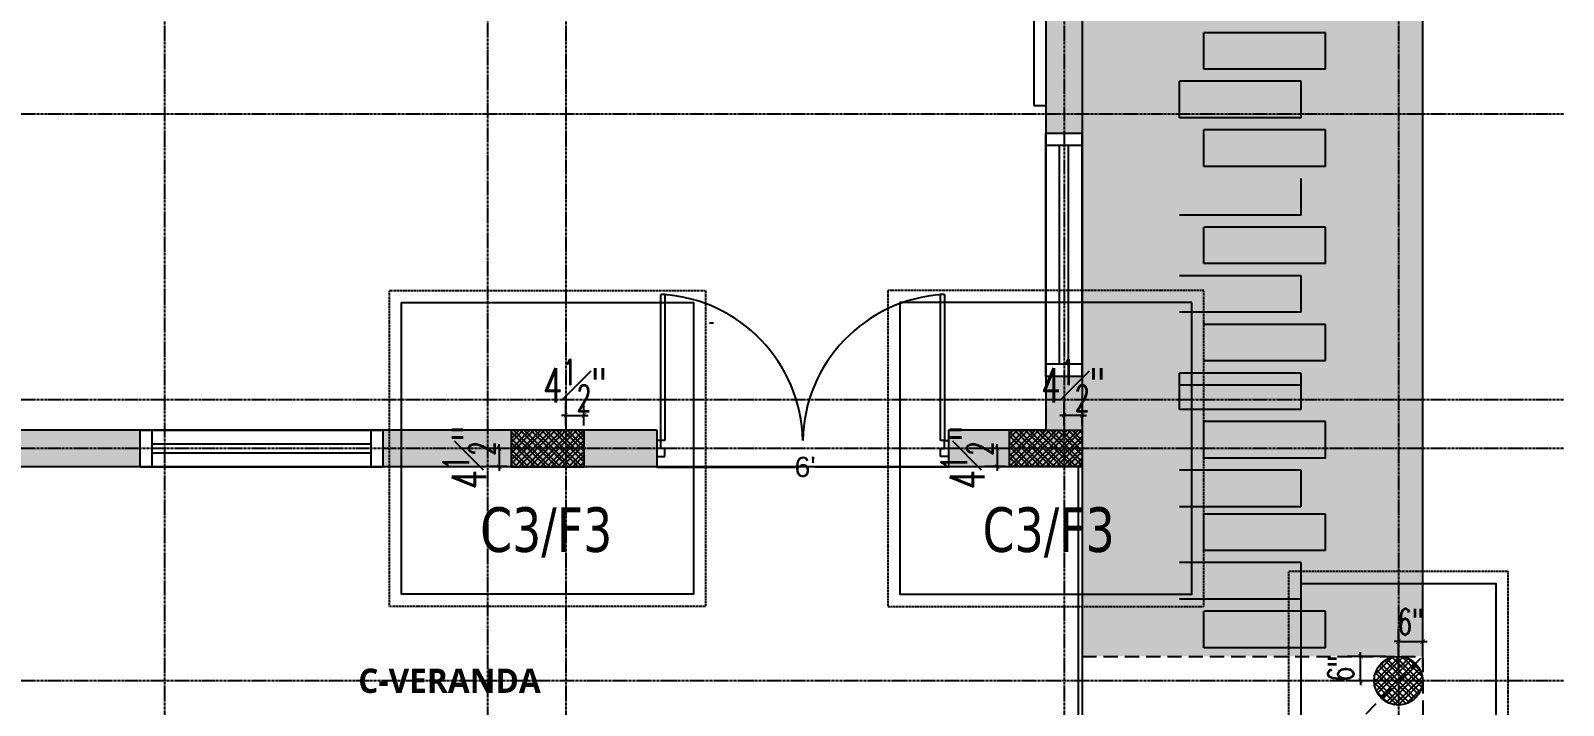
# Model space of a CAD drawing. Header units: inches. Extents: x 99023 to 109265, y 17199 to 18675.
# Drawn here: x 103624.8 to 104003, y 17920.5 to 18087.1 of the extents above; entities that cross this region are included whole.
import ezdxf
from ezdxf.enums import TextEntityAlignment as Align

# ---------------------------------------------------------------- set-up
doc = ezdxf.new("R2010")
doc.units = ezdxf.units.IN
doc.linetypes.add('CENTER', pattern=[2, 1.25, -0.25, 0.25, -0.25])
doc.linetypes.add('HIDDEN', pattern=[0.375, 0.25, -0.125])
doc.layers.get('0').update_dxf_attribs({"color": 255})
for name, color, linetype in [('Column', 170, 'Continuous'), ('FOOT', 4, 'Continuous'), ('GRID-DIM', 5, 'Continuous'), ('HAT', 8, 'Continuous'), ('HATCH', 8, 'Continuous'), ('I-WALL-PATT', 7, 'Continuous'), ('PLAN', 1, 'Continuous'), ('TEXT', 7, 'Continuous')]:
    doc.layers.add(name, color=color, linetype=linetype)
doc.styles.add('JCK', font='verdana.ttf', dxfattribs={"width": 0.75})
doc.styles.get("Standard").update_dxf_attribs({"font": 'arial.ttf'})
doc.styles.add('style2', font='romans.shx', dxfattribs={"width": 0.65})
doc.dimstyles.new('115', dxfattribs={"dimscale": 4.25, "dimtxt": 3, "dimasz": 0.5, "dimexe": 0.75, "dimexo": 0.75, "dimgap": 0.25, "dimtad": 1, "dimdec": 8, "dimzin": 0, "dimdsep": 46, "dimlunit": 4, "dimtxsty": 'style2', "dimblk": 'DOT', "dimcen": 0.25, "dimdle": 0.75, "dimclrd": 5, "dimclre": 5, "dimclrt": 2, "dimadec": 0, "dimazin": 0, "dimtfac": 0.75, "dimtdec": 8, "dimtix": 1, "dimtmove": 2, "dimatfit": 0, "dimfxl": 1, "dimfrac": 1, "dimtolj": 1, "dimtzin": 0, "dimlwd": -1, "dimlwe": -1, "dimarcsym": 0})
doc.dimstyles.get("Standard").update_dxf_attribs({"dimtxt": 0.18, "dimasz": 0.18, "dimexe": 0.18, "dimexo": 0.0625, "dimgap": 0.09, "dimtad": 0, "dimtih": 1, "dimtoh": 1, "dimdec": 4, "dimzin": 0, "dimdsep": 46, "dimtxsty": 'Standard', "dimcen": 0.09, "dimadec": 0, "dimazin": 0, "dimtfac": 1, "dimtdec": 4, "dimtofl": 0, "dimtmove": 0, "dimatfit": 3, "dimfxl": 1, "dimtolj": 1, "dimtzin": 0, "dimarcsym": 0})

# ---------------------------------------------------------------- blocks, each defined once
blk = doc.blocks.new('_ArchTick')
at = {"color": 0, "linetype": 'ByBlock', "const_width": 0.15}
blk.add_lwpolyline([(-0.5, -0.5), (0.5, 0.5)], dxfattribs=at)
blk = doc.blocks.new('*D60')
at = {"layer": 'Defpoints', "color": 0, "linetype": 'ByBlock', "lineweight": -2, "transparency": 16777216}
for p in [(103761.38, 17992.1), (103756.88, 17986.42), (103761.38, 17986.42)]:
    blk.add_point(p, dxfattribs=at)
at = {"layer": 'GRID-DIM', "color": 5, "linetype": 'ByBlock', "transparency": 16777216}
for p, q in [((103756.88, 17989.61), (103756.88, 17995.29)), ((103761.38, 17989.61), (103761.38, 17995.29)), ((103756.88, 17992.1), (103755.82, 17992.1)), ((103756.88, 17992.1), (103761.38, 17992.1)), ((103761.38, 17992.1), (103762.45, 17992.1))]:
    blk.add_line(p, q, dxfattribs=at)
at = {"layer": 'GRID-DIM', "color": 5, "linetype": 'ByBlock', "transparency": 16777216, "xscale": 1.0625, "yscale": 1.0625, "zscale": 1.0625}
blk.add_blockref('_ArchTick', (103756.88, 17992.1), dxfattribs=at)
at = {"layer": 'GRID-DIM', "color": 5, "linetype": 'ByBlock', "transparency": 16777216, "xscale": 1.0625, "yscale": 1.0625, "zscale": 1.0625, "rotation": 180}
blk.add_blockref('_ArchTick', (103761.38, 17992.1), dxfattribs=at)
at = {"layer": 'GRID-DIM', "color": 2, "linetype": 'ByBlock', "transparency": 16777216, "insert": (103759.13, 17999.54), "char_height": 8.5, "attachment_point": 5, "style": 'style2'}
blk.add_mtext('\\A1;4{\\H0.75x;\\S1#2;}"', dxfattribs=at)
blk = doc.blocks.new('*D61')
at = {"layer": 'Defpoints', "color": 0, "linetype": 'ByBlock', "lineweight": -2, "transparency": 16777216}
for p in [(103745.6, 17983.94), (103740.46, 17979.44), (103745.6, 17979.44)]:
    blk.add_point(p, dxfattribs=at)
at = {"layer": 'GRID-DIM', "color": 5, "linetype": 'ByBlock', "transparency": 16777216}
for p, q in [((103742.41, 17983.94), (103737.27, 17983.94)), ((103740.46, 17983.94), (103740.46, 17985)), ((103740.46, 17983.94), (103740.46, 17979.44)), ((103742.41, 17979.44), (103737.27, 17979.44)), ((103740.46, 17979.44), (103740.46, 17978.38))]:
    blk.add_line(p, q, dxfattribs=at)
at = {"layer": 'GRID-DIM', "color": 5, "linetype": 'ByBlock', "transparency": 16777216, "xscale": 1.0625, "yscale": 1.0625, "zscale": 1.0625}
for p, rotation in [((103740.46, 17983.94), 270), ((103740.46, 17979.44), 90)]:
    blk.add_blockref('_ArchTick', p, dxfattribs=dict(at, rotation=rotation))
at = {"layer": 'GRID-DIM', "color": 2, "linetype": 'ByBlock', "transparency": 16777216, "insert": (103733.02, 17981.69), "char_height": 8.5, "attachment_point": 5, "rotation": 90, "style": 'style2'}
blk.add_mtext('\\A1;4{\\H0.75x;\\S1#2;}"', dxfattribs=at)
blk = doc.blocks.new('*D62')
at = {"layer": 'Defpoints', "color": 0, "linetype": 'ByBlock', "lineweight": -2, "transparency": 16777216}
for p in [(103879.84, 17992.1), (103879.84, 17986.42), (103884.34, 17986.42)]:
    blk.add_point(p, dxfattribs=at)
at = {"layer": 'GRID-DIM', "color": 5, "linetype": 'ByBlock', "transparency": 16777216}
for p, q in [((103879.84, 17989.61), (103879.84, 17995.29)), ((103884.34, 17989.61), (103884.34, 17995.29)), ((103879.84, 17992.1), (103878.78, 17992.1)), ((103884.34, 17992.1), (103879.84, 17992.1)), ((103884.34, 17992.1), (103885.41, 17992.1))]:
    blk.add_line(p, q, dxfattribs=at)
at = {"layer": 'GRID-DIM', "color": 5, "linetype": 'ByBlock', "transparency": 16777216, "xscale": 1.0625, "yscale": 1.0625, "zscale": 1.0625}
blk.add_blockref('_ArchTick', (103879.84, 17992.1), dxfattribs=at)
at = {"layer": 'GRID-DIM', "color": 5, "linetype": 'ByBlock', "transparency": 16777216, "xscale": 1.0625, "yscale": 1.0625, "zscale": 1.0625, "rotation": 180}
blk.add_blockref('_ArchTick', (103884.34, 17992.1), dxfattribs=at)
at = {"layer": 'GRID-DIM', "color": 2, "linetype": 'ByBlock', "transparency": 16777216, "insert": (103882.09, 17999.54), "char_height": 8.5, "attachment_point": 5, "style": 'style2'}
blk.add_mtext('\\A1;4{\\H0.75x;\\S1#2;}"', dxfattribs=at)
blk = doc.blocks.new('*D63')
at = {"layer": 'Defpoints', "color": 0, "linetype": 'ByBlock', "lineweight": -2, "transparency": 16777216}
for p in [(103868.49, 17983.94), (103863.35, 17979.44), (103868.49, 17979.44)]:
    blk.add_point(p, dxfattribs=at)
at = {"layer": 'GRID-DIM', "color": 5, "linetype": 'ByBlock', "transparency": 16777216}
for p, q in [((103865.3, 17983.94), (103860.17, 17983.94)), ((103863.35, 17983.94), (103863.35, 17985)), ((103863.35, 17983.94), (103863.35, 17979.44)), ((103865.3, 17979.44), (103860.17, 17979.44)), ((103863.35, 17979.44), (103863.35, 17978.38))]:
    blk.add_line(p, q, dxfattribs=at)
at = {"layer": 'GRID-DIM', "color": 5, "linetype": 'ByBlock', "transparency": 16777216, "xscale": 1.0625, "yscale": 1.0625, "zscale": 1.0625}
for p, rotation in [((103863.35, 17983.94), 270), ((103863.35, 17979.44), 90)]:
    blk.add_blockref('_ArchTick', p, dxfattribs=dict(at, rotation=rotation))
at = {"layer": 'GRID-DIM', "color": 2, "linetype": 'ByBlock', "transparency": 16777216, "insert": (103855.92, 17981.69), "char_height": 8.5, "attachment_point": 5, "rotation": 90, "style": 'style2'}
blk.add_mtext('\\A1;4{\\H0.75x;\\S1#2;}"', dxfattribs=at)
blk = doc.blocks.new('*D74')
at = {"layer": 'Defpoints', "color": 0, "linetype": 'ByBlock', "lineweight": -2, "transparency": 16777216}
for p in [(103952.99, 17932.61), (103962.34, 17932.61), (103962.3, 17926.61)]:
    blk.add_point(p, dxfattribs=at)
at = {"layer": 'GRID-DIM', "color": 5, "linetype": 'ByBlock', "transparency": 16777216}
for p, q in [((103959.16, 17932.61), (103949.81, 17932.61)), ((103952.99, 17932.61), (103952.99, 17933.67)), ((103952.99, 17926.61), (103952.99, 17932.61)), ((103959.11, 17926.61), (103949.81, 17926.61)), ((103952.99, 17926.61), (103952.99, 17925.54))]:
    blk.add_line(p, q, dxfattribs=at)
at = {"layer": 'GRID-DIM', "color": 5, "linetype": 'ByBlock', "transparency": 16777216, "xscale": 1.0625, "yscale": 1.0625, "zscale": 1.0625}
for p, rotation in [((103952.99, 17932.61), 270), ((103952.99, 17926.61), 90)]:
    blk.add_blockref('_ArchTick', p, dxfattribs=dict(at, rotation=rotation))
at = {"layer": 'GRID-DIM', "color": 2, "linetype": 'ByBlock', "transparency": 16777216, "insert": (103948.14, 17929.61), "char_height": 6.375, "attachment_point": 5, "rotation": 90, "style": 'style2'}
blk.add_mtext('\\A1;6"', dxfattribs=at)
blk = doc.blocks.new('*D75')
at = {"layer": 'Defpoints', "color": 0, "linetype": 'ByBlock', "lineweight": -2, "transparency": 16777216}
for p in [(103968.34, 17936.28), (103962.34, 17926.61), (103968.34, 17926.61)]:
    blk.add_point(p, dxfattribs=at)
at = {"layer": 'GRID-DIM', "color": 5, "linetype": 'ByBlock', "transparency": 16777216}
for p, q in [((103962.34, 17929.79), (103962.34, 17939.47)), ((103968.34, 17929.79), (103968.34, 17939.47)), ((103962.34, 17936.28), (103961.28, 17936.28)), ((103962.34, 17936.28), (103968.34, 17936.28)), ((103968.34, 17936.28), (103969.41, 17936.28))]:
    blk.add_line(p, q, dxfattribs=at)
at = {"layer": 'GRID-DIM', "color": 5, "linetype": 'ByBlock', "transparency": 16777216, "xscale": 1.0625, "yscale": 1.0625, "zscale": 1.0625}
blk.add_blockref('_ArchTick', (103962.34, 17936.28), dxfattribs=at)
at = {"layer": 'GRID-DIM', "color": 5, "linetype": 'ByBlock', "transparency": 16777216, "xscale": 1.0625, "yscale": 1.0625, "zscale": 1.0625, "rotation": 180}
blk.add_blockref('_ArchTick', (103968.34, 17936.28), dxfattribs=at)
at = {"layer": 'GRID-DIM', "color": 2, "linetype": 'ByBlock', "transparency": 16777216, "insert": (103965.34, 17941.14), "char_height": 6.375, "attachment_point": 5, "style": 'style2'}
blk.add_mtext('\\A1;6"', dxfattribs=at)
blk = doc.blocks.new('*D9')
at = {"color": 0, "lineweight": -2, "transparency": 16777216}
for p, q in [((106715.7, 17979.38), (106715.7, 17979.17)), ((106715.88, 17979.35), (106749.91, 17979.35)), ((106787.52, 17979.35), (106754.71, 17979.35)), ((106787.7, 17979.38), (106787.7, 17979.17))]:
    blk.add_line(p, q, dxfattribs=at)
for points in [[(106715.88, 17979.38), (106715.88, 17979.32), (106715.7, 17979.35)], [(106787.52, 17979.38), (106787.52, 17979.32), (106787.7, 17979.35)]]:
    blk.add_solid(points, dxfattribs=at)
at = {"layer": 'Defpoints', "color": 0, "lineweight": -2, "transparency": 16777216}
for p in [(106715.7, 17979.44), (106715.7, 17979.35), (106787.7, 17979.44)]:
    blk.add_point(p, dxfattribs=at)
at = {"color": 0, "transparency": 16777216, "insert": (106752.31, 17979.35), "char_height": 5, "attachment_point": 5}
blk.add_mtext("\\A1;6'", dxfattribs=at)
blk = doc.blocks.new('RTHTRHTRJ')
at = {"layer": 'HAT', "linetype": 'ByBlock'}
h = blk.add_hatch(dxfattribs=at)
h.set_pattern_fill('ANSI37', color=256, scale=15)
h.set_pattern_definition([(45, (-247990.6225, -54534.0869), (-1.325825215, 1.325825215), []), (135, (-247990.6225, -54534.0869), (-1.325825215, -1.325825215), [])])
h.paths.add_polyline_path([(103395.34, 17979.44), (103410.34, 17979.44), (103410.34, 17988.44), (103395.34, 17988.44)])
edge = h.paths.add_edge_path()
edge.add_arc((103590.34, 18066.44), 6, 0, 360)
edge = h.paths.add_edge_path()
edge.add_arc((103434.34, 18066.44), 6, 0, 360)
edge = h.paths.add_edge_path()
edge.add_arc((103590.34, 18175.94), 6, 0, 360)
edge = h.paths.add_edge_path()
edge.add_arc((103434.34, 18175.94), 6, 0, 360)
edge = h.paths.add_edge_path()
edge.add_arc((103962.34, 17926.61), 6, 0, 360)
edge = h.paths.add_edge_path()
edge.add_arc((103962.34, 17769.44), 6, 0, 360)
edge = h.paths.add_edge_path()
edge.add_arc((103737.56, 17769.44), 6, 0, 360)
edge = h.paths.add_edge_path()
edge.add_arc((103879.84, 17851.94), 6, 0, 360)
edge = h.paths.add_edge_path()
edge.add_arc((103756.88, 17851.94), 6, 0, 360)
edge = h.paths.add_edge_path()
edge.add_arc((103657.84, 17851.94), 6, 0, 360)
h.paths.add_polyline_path([(103884.34, 17979.44), (103866.34, 17979.44), (103866.34, 17988.44), (103884.34, 17988.44)])
h.paths.add_polyline_path([(103743.38, 17979.44), (103761.38, 17979.44), (103761.38, 17988.44), (103743.38, 17988.44)])
h.paths.add_polyline_path([(103578.34, 17979.44), (103593.34, 17979.44), (103593.34, 17988.44), (103578.34, 17988.44)])
h.paths.add_polyline_path([(103395.34, 17847.44), (103410.34, 17847.44), (103410.34, 17856.44), (103395.34, 17856.44)])
h.paths.add_polyline_path([(103578.34, 17862.44), (103578.34, 17847.44), (103587.34, 17847.44), (103587.34, 17862.44)])
h.paths.add_polyline_path([(103875.34, 18261.44), (103875.34, 18243.44), (103884.34, 18243.44), (103884.34, 18261.44)])
h.paths.add_polyline_path([(103752.38, 18261.44), (103752.38, 18243.44), (103761.38, 18243.44), (103761.38, 18261.44)])
h.paths.add_polyline_path([(103578.34, 18258.44), (103578.34, 18243.44), (103587.34, 18243.44), (103587.34, 18258.44)])
h.paths.add_polyline_path([(103494.34, 18258.44), (103494.34, 18243.44), (103503.34, 18243.44), (103503.34, 18258.44)])
h.paths.add_polyline_path([(103311.34, 18258.44), (103311.34, 18243.44), (103320.34, 18243.44), (103320.34, 18258.44)])
h.paths.add_polyline_path([(103197.34, 18171.44), (103215.34, 18171.44), (103215.34, 18180.44), (103197.34, 18180.44)])
h.paths.add_polyline_path([(103206.34, 18006.44), (103206.34, 17991.44), (103215.34, 17991.44), (103215.34, 18006.44)])
h.paths.add_polyline_path([(103206.34, 17862.44), (103206.34, 17847.44), (103215.34, 17847.44), (103215.34, 17862.44)])
h.paths.add_polyline_path([(103020.34, 17862.44), (103020.34, 17847.44), (103029.34, 17847.44), (103029.34, 17862.44)])
h.paths.add_polyline_path([(103020.34, 18006.44), (103020.34, 17991.44), (103029.34, 17991.44), (103029.34, 18006.44)])
h.paths.add_polyline_path([(103020.34, 18189.44), (103020.34, 18171.44), (103029.34, 18171.44), (103029.34, 18189.44)])
h.paths.add_polyline_path([(103020.34, 18414.44), (103020.34, 18399.44), (103029.34, 18399.44), (103029.34, 18414.44)])
h.paths.add_polyline_path([(103311.34, 18405.44), (103326.34, 18405.44), (103326.34, 18414.44), (103311.34, 18414.44)])
h.paths.add_polyline_path([(103200.34, 18405.44), (103215.34, 18405.44), (103215.34, 18414.44), (103200.34, 18414.44)])
h.paths.add_polyline_path([(103488.34, 18405.44), (103503.34, 18405.44), (103503.34, 18414.44), (103488.34, 18414.44)])
h.paths.add_polyline_path([(103578.34, 18405.44), (103593.34, 18405.44), (103593.34, 18414.44), (103578.34, 18414.44)])
h.paths.add_polyline_path([(103869.34, 18405.44), (103884.34, 18405.44), (103884.34, 18414.44), (103869.34, 18414.44)])
h.paths.add_polyline_path([(103746.38, 18405.44), (103761.38, 18405.44), (103761.38, 18414.44), (103746.38, 18414.44)])
at = {"layer": 'Column', "color": 3, "linetype": 'ByBlock', "ltscale": 12}
for points in [[(103743.38, 17979.44), (103761.38, 17979.44), (103761.38, 17988.44), (103743.38, 17988.44)], [(103884.34, 17979.44), (103866.34, 17979.44), (103866.34, 17988.44), (103884.34, 17988.44)]]:
    blk.add_lwpolyline(points, close=True, dxfattribs=at)
blk.add_circle((103962.34, 17926.61), 6, dxfattribs=at)
at = {"layer": 'FOOT', "ltscale": 2}
for points in [[(103716.38, 18019.94), (103788.38, 18019.94), (103788.38, 17947.94), (103716.38, 17947.94)], [(103911.34, 18019.94), (103839.34, 18019.94), (103839.34, 17947.94), (103911.34, 17947.94)], [(103938.34, 17950.61), (103986.34, 17950.61), (103986.34, 17902.61), (103938.34, 17902.61)]]:
    blk.add_lwpolyline(points, close=True, dxfattribs=at)
at = {"layer": 'HATCH', "linetype": 'HIDDEN'}
for points in [[(103713.38, 18022.94), (103791.38, 18022.94), (103791.38, 17944.94), (103713.38, 17944.94)], [(103914.34, 18022.94), (103836.34, 18022.94), (103836.34, 17944.94), (103914.34, 17944.94)], [(103935.34, 17953.61), (103989.34, 17953.61), (103989.34, 17899.61), (103935.34, 17899.61)]]:
    blk.add_lwpolyline(points, close=True, dxfattribs=at)
at = {"layer": 'PLAN', "color": 8, "linetype": 'CENTER', "ltscale": 0.5}
for p, q in [((103737.56, 18475.08), (103737.56, 17735.72)), ((103657.84, 18474.26), (103657.84, 17734.9)), ((103756.88, 18474.26), (103756.88, 17734.9)), ((103879.84, 18474.26), (103879.84, 17734.9)), ((103962.34, 18474.26), (103962.34, 17734.9)), ((104003.04, 18066.44), (102936.9, 18066.44)), ((104003.04, 17995.94), (102936.9, 17995.94)), ((104003.04, 17983.94), (102936.9, 17983.94)), ((104003.04, 17926.61), (102936.9, 17926.61))]:
    blk.add_line(p, q, dxfattribs=at)
at = {"layer": 'TEXT', "ltscale": 2, "style": 'JCK', "width": 0.75}
for p in [(103752.05, 17963.91), (103876.05, 17963.91)]:
    blk.add_text('C3/F3', height=11, dxfattribs=at).set_placement(p, align=Align.MIDDLE_CENTER)
at = {"layer": 'GRID-DIM', "linetype": 'ByBlock'}
for base, p1, p2, angle, override, picture, middle in [((103761.38, 17992.1), (103756.88, 17986.42), (103761.38, 17986.42), 180, {"dimtxt": 2, "dimasz": 0.25, "dimdec": 1, "dimblk1": 'ArchTick', "dimblk2": 'ArchTick', "dimsah": 1}, '*D60', (103759.13, 17999.54)), ((103740.46, 17979.44), (103745.6, 17983.94), (103745.6, 17979.44), 270, {"dimtxt": 2, "dimasz": 0.25, "dimdec": 1, "dimblk1": 'ArchTick', "dimblk2": 'ArchTick', "dimsah": 1}, '*D61', (103733.02, 17981.69)), ((103863.35, 17979.44), (103868.49, 17983.94), (103868.49, 17979.44), 270, {"dimtxt": 2, "dimasz": 0.25, "dimdec": 1, "dimblk1": 'ArchTick', "dimblk2": 'ArchTick', "dimsah": 1}, '*D63', (103855.92, 17981.69)), ((103952.99, 17932.61), (103962.3, 17926.61), (103962.34, 17932.61), 90, {"dimtxt": 1.5, "dimasz": 0.25, "dimdec": 1, "dimblk1": 'ArchTick', "dimblk2": 'ArchTick', "dimsah": 1}, '*D74', (103948.14, 17929.61))]:
    dim = blk.add_linear_dim(base=base, p1=p1, p2=p2, angle=angle, dimstyle='115', override=override, dxfattribs=at)
    dim.commit()
    dim.dimension.update_dxf_attribs({"geometry": picture, "text_midpoint": middle})
for base, p1, p2, override, picture, middle in [((103879.84, 17992.1), (103884.34, 17986.42), (103879.84, 17986.42), {"dimtxt": 2, "dimasz": 0.25, "dimdec": 1, "dimblk1": 'ArchTick', "dimblk2": 'ArchTick', "dimsah": 1}, '*D62', (103882.09, 17999.54)), ((103968.34, 17936.28), (103962.34, 17926.61), (103968.34, 17926.61), {"dimtxt": 1.5, "dimasz": 0.25, "dimdec": 1, "dimblk1": 'ArchTick', "dimblk2": 'ArchTick', "dimsah": 1}, '*D75', (103965.34, 17941.14))]:
    dim = blk.add_linear_dim(base=base, p1=p1, p2=p2, dimstyle='115', override=override, dxfattribs=at)
    dim.commit()
    dim.dimension.update_dxf_attribs({"geometry": picture, "text_midpoint": middle})
blk = doc.blocks.new('FEWFEWFEWF')
at = {"layer": 'HAT', "linetype": 'ByBlock'}
h = blk.add_hatch(dxfattribs=at)
h.set_pattern_fill('ANSI37', color=256, scale=15)
h.set_pattern_definition([(45, (-245054.2629, -54534.0869), (-1.325825215, 1.325825215), []), (135, (-245054.2629, -54534.0869), (-1.325825215, -1.325825215), [])])
h.paths.add_polyline_path([(106331.70369, 17979.43877), (106346.70369, 17979.43877), (106346.70369, 17988.43877), (106331.70369, 17988.43877)])
edge = h.paths.add_edge_path()
edge.add_arc((106526.70369, 18066.43877), 6, 0, 360)
edge = h.paths.add_edge_path()
edge.add_arc((106370.70369, 18066.43877), 6, 0, 360)
edge = h.paths.add_edge_path()
edge.add_arc((106526.70369, 18175.93877), 6, 0, 360)
edge = h.paths.add_edge_path()
edge.add_arc((106370.70369, 18175.93877), 6, 0, 360)
edge = h.paths.add_edge_path()
edge.add_arc((106898.70369, 17926.60544), 6, 0, 360)
edge = h.paths.add_edge_path()
edge.add_arc((106898.70369, 17769.43877), 6, 0, 360)
edge = h.paths.add_edge_path()
edge.add_arc((106673.91863, 17769.43877), 6, 0, 360)
edge = h.paths.add_edge_path()
edge.add_arc((106816.20369, 17851.93877), 6, 0, 360)
edge = h.paths.add_edge_path()
edge.add_arc((106693.24221, 17851.93877), 6, 0, 360)
edge = h.paths.add_edge_path()
edge.add_arc((106594.20369, 17851.93877), 6, 0, 360)
h.paths.add_polyline_path([(106820.70369, 17979.43877), (106802.70369, 17979.43877), (106802.70369, 17988.43877), (106820.70369, 17988.43877)])
h.paths.add_polyline_path([(106679.74221, 17979.43877), (106697.74221, 17979.43877), (106697.74221, 17988.43877), (106679.74221, 17988.43877)])
h.paths.add_polyline_path([(106514.70369, 17979.43877), (106529.70369, 17979.43877), (106529.70369, 17988.43877), (106514.70369, 17988.43877)])
h.paths.add_polyline_path([(106331.70369, 17847.43877), (106346.70369, 17847.43877), (106346.70369, 17856.43877), (106331.70369, 17856.43877)])
h.paths.add_polyline_path([(106514.70369, 17862.43877), (106514.70369, 17847.43877), (106523.70369, 17847.43877), (106523.70369, 17862.43877)])
h.paths.add_polyline_path([(106811.70369, 18261.43877), (106811.70369, 18243.43877), (106820.70369, 18243.43877), (106820.70369, 18261.43877)])
h.paths.add_polyline_path([(106688.74221, 18261.43877), (106688.74221, 18243.43877), (106697.74221, 18243.43877), (106697.74221, 18261.43877)])
h.paths.add_polyline_path([(106514.70369, 18258.43877), (106514.70369, 18243.43877), (106523.70369, 18243.43877), (106523.70369, 18258.43877)])
h.paths.add_polyline_path([(106430.70369, 18258.43877), (106430.70369, 18243.43877), (106439.70369, 18243.43877), (106439.70369, 18258.43877)])
h.paths.add_polyline_path([(106247.70369, 18258.43877), (106247.70369, 18243.43877), (106256.70369, 18243.43877), (106256.70369, 18258.43877)])
h.paths.add_polyline_path([(106133.70369, 18171.43877), (106151.70369, 18171.43877), (106151.70369, 18180.43877), (106133.70369, 18180.43877)])
h.paths.add_polyline_path([(106142.70369, 18006.43877), (106142.70369, 17991.43877), (106151.70369, 17991.43877), (106151.70369, 18006.43877)])
h.paths.add_polyline_path([(106142.70369, 17862.43877), (106142.70369, 17847.43877), (106151.70369, 17847.43877), (106151.70369, 17862.43877)])
h.paths.add_polyline_path([(105956.70369, 17862.43877), (105956.70369, 17847.43877), (105965.70369, 17847.43877), (105965.70369, 17862.43877)])
h.paths.add_polyline_path([(105956.70369, 18006.43877), (105956.70369, 17991.43877), (105965.70369, 17991.43877), (105965.70369, 18006.43877)])
h.paths.add_polyline_path([(105956.70369, 18189.43877), (105956.70369, 18171.43877), (105965.70369, 18171.43877), (105965.70369, 18189.43877)])
h.paths.add_polyline_path([(105956.70369, 18414.43877), (105956.70369, 18399.43877), (105965.70369, 18399.43877), (105965.70369, 18414.43877)])
h.paths.add_polyline_path([(106247.70369, 18405.43877), (106262.70369, 18405.43877), (106262.70369, 18414.43877), (106247.70369, 18414.43877)])
h.paths.add_polyline_path([(106136.70369, 18405.43877), (106151.70369, 18405.43877), (106151.70369, 18414.43877), (106136.70369, 18414.43877)])
h.paths.add_polyline_path([(106424.70369, 18405.43877), (106439.70369, 18405.43877), (106439.70369, 18414.43877), (106424.70369, 18414.43877)])
h.paths.add_polyline_path([(106514.70369, 18405.43877), (106529.70369, 18405.43877), (106529.70369, 18414.43877), (106514.70369, 18414.43877)])
h.paths.add_polyline_path([(106805.70369, 18405.43877), (106820.70369, 18405.43877), (106820.70369, 18414.43877), (106805.70369, 18414.43877)])
h.paths.add_polyline_path([(106682.74221, 18405.43877), (106697.74221, 18405.43877), (106697.74221, 18414.43877), (106682.74221, 18414.43877)])
at = {"layer": 'I-WALL-PATT', "true_color": 0x136734, "transparency": 33554687}
h = blk.add_hatch(dxfattribs=at)
h.set_pattern_fill('AR-CONC', color=116)
h.set_pattern_definition([(50, (100139.8044, 15886.008), (7.172602, -0.6275213), [0.75, -8.25]), (355, (100139.804, 15886.008), (-1.387513, 7.521921), [0.6, -6.6]), (100.45144, (100140.402, 15885.956), (5.7850885, 6.8944), [0.637402, -7.011421]), (46.1842, (100139.804, 15888.008), (10.672413, -1.655193), [1.125, -12.375]), (96.63564, (100140.694, 15887.87), (9.34662, 9.741186), [0.956103, -10.517138]), (351.18416, (100139.804, 15888.008), (9.34662, 9.741186), [0.9, -9.9]), (21, (100140.8044, 15887.508), (5.9690705, -4.026189), [0.75, -8.25]), (326, (100140.804, 15887.508), (2.433153, 7.2515005), [0.6, -6.6]), (71.45144, (100141.302, 15887.173), (8.402224, 3.2253115), [0.637402, -7.011421]), (37.5, (100139.8044, 15886.0083), (0.12159855, 3.3289385), [0, -6.52, 0, -6.7, 0, -6.625]), (7.5, (100139.8044, 15886.0083), (2.6306954, 3.9441171), [0, -3.82, 0, -6.37, 0, -2.525]), (327.5, (100137.5744, 15886.0083), (5.3382244, -0.2255487), [0, -2.5, 0, -7.8, 0, -10.35]), (317.5, (100136.5744, 15886.0083), (5.8318617, 1.0010498), [0, -3.25, 0, -5.18, 0, -7.35])])
h.paths.add_polyline_path([(106904.70369, 18585.43877), (106820.70369, 18585.43877), (106820.70369, 18465.43877), (106820.70369, 18030.43877), (106820.70369, 17932.60544), (106904.70369, 17932.60544)])
h.paths.add_polyline_path([(106880.70369, 18533.55916), (106850.70369, 18533.55916), (106850.70369, 18542.55916), (106880.70369, 18542.55916)], flags=16)
h.paths.add_polyline_path([(106874.70369, 18545.55916), (106844.70369, 18545.55916), (106844.70369, 18554.55916), (106874.70369, 18554.55916)], flags=16)
h.paths.add_polyline_path([(106880.70369, 18518.55916), (106880.70369, 18509.55916), (106850.70369, 18509.55916), (106850.70369, 18518.55916)], flags=16)
h.paths.add_polyline_path([(106880.70369, 18557.55916), (106850.70369, 18557.55916), (106850.70369, 18566.55916), (106880.70369, 18566.55916)], flags=16)
h.paths.add_polyline_path([(106874.70369, 18506.55916), (106874.70369, 18497.55916), (106844.70369, 18497.55916), (106844.70369, 18506.55916)], flags=16)
h.paths.add_polyline_path([(106880.70369, 18494.55916), (106880.70369, 18485.55916), (106850.70369, 18485.55916), (106850.70369, 18494.55916)], flags=16)
h.paths.add_polyline_path([(106880.70369, 18470.55916), (106880.70369, 18461.55916), (106850.70369, 18461.55916), (106850.70369, 18470.55916)], flags=16)
h.paths.add_polyline_path([(106874.70369, 18458.55916), (106874.70369, 18449.55916), (106844.70369, 18449.55916), (106844.70369, 18458.55916)], flags=16)
h.paths.add_polyline_path([(106880.70369, 18446.55916), (106880.70369, 18437.55916), (106850.70369, 18437.55916), (106850.70369, 18446.55916)], flags=16)
h.paths.add_polyline_path([(106874.70369, 18434.55916), (106874.70369, 18425.55916), (106844.70369, 18425.55916), (106844.70369, 18434.55916)], flags=16)
h.paths.add_polyline_path([(106880.70369, 18422.55916), (106880.70369, 18413.55916), (106850.70369, 18413.55916), (106850.70369, 18422.55916)], flags=16)
h.paths.add_polyline_path([(106874.70369, 18410.55916), (106874.70369, 18401.55916), (106844.70369, 18401.55916), (106844.70369, 18410.55916)], flags=16)
h.paths.add_polyline_path([(106880.70369, 18398.55916), (106880.70369, 18389.55916), (106850.70369, 18389.55916), (106850.70369, 18398.55916)], flags=16)
h.paths.add_polyline_path([(106874.70369, 18386.55916), (106874.70369, 18377.55916), (106844.70369, 18377.55916), (106844.70369, 18386.55916)], flags=16)
h.paths.add_polyline_path([(106880.70369, 18374.55916), (106880.70369, 18365.55916), (106850.70369, 18365.55916), (106850.70369, 18374.55916)], flags=16)
h.paths.add_polyline_path([(106874.70369, 18362.55916), (106874.70369, 18353.55916), (106844.70369, 18353.55916), (106844.70369, 18362.55916)], flags=16)
h.paths.add_polyline_path([(106880.70369, 18350.55916), (106880.70369, 18341.55916), (106850.70369, 18341.55916), (106850.70369, 18350.55916)], flags=16)
h.paths.add_polyline_path([(106874.70369, 18338.55916), (106874.70369, 18329.55916), (106844.70369, 18329.55916), (106844.70369, 18338.55916)], flags=16)
h.paths.add_polyline_path([(106880.70369, 18326.55916), (106880.70369, 18317.55916), (106850.70369, 18317.55916), (106850.70369, 18326.55916)], flags=16)
h.paths.add_polyline_path([(106874.70369, 18314.55916), (106874.70369, 18305.55916), (106844.70369, 18305.55916), (106844.70369, 18314.55916)], flags=16)
h.paths.add_polyline_path([(106880.70369, 18302.55916), (106880.70369, 18293.55916), (106850.70369, 18293.55916), (106850.70369, 18302.55916)], flags=16)
h.paths.add_polyline_path([(106874.70369, 18290.55916), (106874.70369, 18281.55916), (106844.70369, 18281.55916), (106844.70369, 18290.55916)], flags=16)
h.paths.add_polyline_path([(106880.70369, 18278.55916), (106880.70369, 18269.55916), (106850.70369, 18269.55916), (106850.70369, 18278.55916)], flags=16)
h.paths.add_polyline_path([(106874.70369, 18266.55916), (106874.70369, 18257.55916), (106844.70369, 18257.55916), (106844.70369, 18266.55916)], flags=16)
h.paths.add_polyline_path([(106880.70369, 18254.55916), (106880.70369, 18245.55916), (106850.70369, 18245.55916), (106850.70369, 18254.55916)], flags=16)
h.paths.add_polyline_path([(106874.70369, 18242.55916), (106874.70369, 18233.55916), (106844.70369, 18233.55916), (106844.70369, 18242.55916)], flags=16)
h.paths.add_polyline_path([(106880.70369, 18230.55916), (106880.70369, 18221.55916), (106850.70369, 18221.55916), (106850.70369, 18230.55916)], flags=16)
h.paths.add_polyline_path([(106874.70369, 18218.55916), (106874.70369, 18209.55916), (106844.70369, 18209.55916), (106844.70369, 18218.55916)], flags=16)
h.paths.add_polyline_path([(106880.70369, 18206.55916), (106880.70369, 18197.55916), (106850.70369, 18197.55916), (106850.70369, 18206.55916)], flags=16)
h.paths.add_polyline_path([(106874.70369, 18194.55916), (106874.70369, 18185.55916), (106844.70369, 18185.55916), (106844.70369, 18194.55916)], flags=16)
h.paths.add_polyline_path([(106880.70369, 18182.55916), (106880.70369, 18173.55916), (106850.70369, 18173.55916), (106850.70369, 18182.55916)], flags=16)
h.paths.add_polyline_path([(106874.70369, 18170.55916), (106874.70369, 18161.55916), (106844.70369, 18161.55916), (106844.70369, 18170.55916)], flags=16)
h.paths.add_polyline_path([(106880.70369, 18158.55916), (106880.70369, 18149.55916), (106850.70369, 18149.55916), (106850.70369, 18158.55916)], flags=16)
h.paths.add_polyline_path([(106874.70369, 18146.55916), (106874.70369, 18137.55916), (106844.70369, 18137.55916), (106844.70369, 18146.55916)], flags=16)
h.paths.add_polyline_path([(106880.70369, 18134.55916), (106880.70369, 18125.55916), (106850.70369, 18125.55916), (106850.70369, 18134.55916)], flags=16)
h.paths.add_polyline_path([(106874.70369, 18122.55916), (106874.70369, 18113.55916), (106844.70369, 18113.55916), (106844.70369, 18122.55916)], flags=16)
h.paths.add_polyline_path([(106880.70369, 18110.55916), (106880.70369, 18101.55916), (106850.70369, 18101.55916), (106850.70369, 18110.55916)], flags=16)
h.paths.add_polyline_path([(106874.70369, 18098.55916), (106874.70369, 18089.55916), (106844.70369, 18089.55916), (106844.70369, 18098.55916)], flags=16)
h.paths.add_polyline_path([(106880.70369, 18086.55916), (106880.70369, 18077.55916), (106850.70369, 18077.55916), (106850.70369, 18086.55916)], flags=16)
h.paths.add_polyline_path([(106874.70369, 18074.55916), (106874.70369, 18065.55916), (106844.70369, 18065.55916), (106844.70369, 18074.55916)], flags=16)
h.paths.add_polyline_path([(106880.70369, 18062.55916), (106880.70369, 18053.55916), (106850.70369, 18053.55916), (106850.70369, 18062.55916)], flags=16)
h.paths.add_polyline_path([(106874.70369, 18050.55916), (106874.70369, 18041.55916), (106844.70369, 18041.55916), (106844.70369, 18050.55916)], flags=16)
h.paths.add_polyline_path([(106880.70369, 18038.55916), (106880.70369, 18029.55916), (106850.70369, 18029.55916), (106850.70369, 18038.55916)], flags=16)
h.paths.add_polyline_path([(106874.70369, 18026.55916), (106874.70369, 18017.55916), (106844.70369, 18017.55916), (106844.70369, 18026.55916)], flags=16)
h.paths.add_polyline_path([(106880.70369, 18014.55916), (106880.70369, 18005.55916), (106850.70369, 18005.55916), (106850.70369, 18014.55916)], flags=16)
h.paths.add_polyline_path([(106874.70369, 18002.55916), (106874.70369, 17993.55916), (106844.70369, 17993.55916), (106844.70369, 18002.55916)], flags=16)
at = {"layer": 'I-WALL-PATT', "true_color": 0x636466, "transparency": 33554687}
h = blk.add_hatch(color=251, dxfattribs=at)
h.dxf.hatch_style = 1
h.paths.add_polyline_path([(106820.70369, 18171.43877), (106811.70369, 18171.43877), (106811.70369, 18061.70409), (106820.70369, 18061.70409)])
h.paths.add_polyline_path([(106820.70369, 18001.70409), (106811.70369, 18001.70409), (106811.70369, 17988.43877), (106787.70369, 17988.43877), (106787.70369, 17979.43877), (106820.70369, 17979.43877)])
at = {"layer": 'I-WALL-PATT', "transparency": 33554687}
h = blk.add_hatch(color=27, dxfattribs=at)
h.dxf.hatch_style = 1
h.paths.add_polyline_path([(106880.70369, 18077.55916), (106880.70369, 18086.55916), (106850.70369, 18086.55916), (106850.70369, 18077.55916)])
h.paths.add_polyline_path([(106844.70369, 18074.55916), (106844.70369, 18065.55916), (106874.70369, 18065.55916), (106874.70369, 18074.55916)])
h = blk.add_hatch(color=27, dxfattribs=at)
h.dxf.hatch_style = 1
h.paths.add_polyline_path([(106880.70369, 18053.55916), (106880.70369, 18062.55916), (106850.70369, 18062.55916), (106850.70369, 18053.55916)])
h.paths.add_polyline_path([(106844.70369, 18050.55916), (106844.70369, 18041.55916), (106874.70369, 18041.55916), (106874.70369, 18050.55916)])
h = blk.add_hatch(color=27, dxfattribs=at)
h.dxf.hatch_style = 1
h.paths.add_polyline_path([(106880.70369, 18029.55916), (106880.70369, 18038.55916), (106850.70369, 18038.55916), (106850.70369, 18029.55916)])
h.paths.add_polyline_path([(106844.70369, 18026.55916), (106844.70369, 18017.55916), (106874.70369, 18017.55916), (106874.70369, 18026.55916)])
h = blk.add_hatch(color=27, dxfattribs=at)
h.dxf.hatch_style = 1
h.paths.add_polyline_path([(106880.70369, 18005.55916), (106880.70369, 18014.55916), (106850.70369, 18014.55916), (106850.70369, 18005.55916)])
h.paths.add_polyline_path([(106844.70369, 18002.55916), (106844.70369, 17993.55916), (106874.70369, 17993.55916), (106874.70369, 18002.55916)])
at = {"layer": 'I-WALL-PATT', "true_color": 0x636466, "transparency": 33554687}
h = blk.add_hatch(color=251, dxfattribs=at)
h.dxf.hatch_style = 1
h.paths.add_polyline_path([(106523.70369, 17979.43877), (106588.20369, 17979.43877), (106588.20369, 17988.43877), (106514.70369, 17988.43877), (106514.70369, 17856.43877), (106484.70369, 17856.43877), (106484.70369, 17847.43877), (106523.70369, 17847.43877)])
h.paths.add_polyline_path([(106715.70369, 17979.43877), (106715.70369, 17988.43877), (106648.20369, 17988.43877), (106648.20369, 17979.43877)])
at = {"layer": 'I-WALL-PATT', "transparency": 33554687}
h = blk.add_hatch(color=27, dxfattribs=at)
h.dxf.hatch_style = 1
h.paths.add_polyline_path([(106880.70369, 17981.55916), (106880.70369, 17990.55916), (106850.70369, 17990.55916), (106850.70369, 17981.55916)])
h.paths.add_polyline_path([(106844.70369, 17978.55916), (106844.70369, 17969.55916), (106874.70369, 17969.55916), (106874.70369, 17978.55916)])
h = blk.add_hatch(color=27, dxfattribs=at)
h.dxf.hatch_style = 1
h.paths.add_polyline_path([(106880.70369, 17958.74588), (106880.70369, 17967.74588), (106850.70369, 17967.74588), (106850.70369, 17958.74588)])
h.paths.add_polyline_path([(106844.70369, 17955.74588), (106844.70369, 17946.74588), (106874.70369, 17946.74588), (106874.70369, 17955.74588)])
h.paths.add_polyline_path([(106850.70369, 17934.74588), (106850.70369, 17943.74588), (106880.70369, 17943.74588), (106880.70369, 17934.74588)])
at = {"color": 19, "true_color": 0x552a2a}
for p, q in [((106717.70369, 18021.93877), (106716.70369, 18021.93877)), ((106716.70369, 17985.93877), (106715.70369, 17985.93877)), ((106715.70369, 17985.93877), (106715.70369, 17981.93877)), ((106716.70369, 17983.93877), (106716.70369, 17985.93877)), ((106717.70369, 17985.93877), (106716.70369, 17985.93877)), ((106717.70369, 17983.93877), (106716.70369, 17983.93877)), ((106717.70369, 17981.93877), (106717.70369, 17983.93877)), ((106785.70369, 17983.93877), (106786.70369, 17983.93877)), ((106785.70369, 17981.93877), (106785.70369, 17983.93877)), ((106786.70369, 17983.93877), (106786.70369, 17985.93877)), ((106786.70369, 17985.93877), (106787.70369, 17985.93877)), ((106787.70369, 17985.93877), (106787.70369, 17981.93877)), ((106715.70369, 17981.93877), (106717.70369, 17981.93877)), ((106787.70369, 17981.93877), (106785.70369, 17981.93877))]:
    blk.add_line(p, q, dxfattribs=at)
at = {"layer": 'Column', "color": 3, "linetype": 'ByBlock', "ltscale": 12}
for points in [[(106679.74221, 17979.43877), (106697.74221, 17979.43877), (106697.74221, 17988.43877), (106679.74221, 17988.43877)], [(106820.70369, 17979.43877), (106802.70369, 17979.43877), (106802.70369, 17988.43877), (106820.70369, 17988.43877)]]:
    blk.add_lwpolyline(points, close=True, dxfattribs=at)
at = {"layer": 'I-WALL-PATT', "color": 251, "true_color": 0x636466}
for p, q in [((106904.70369, 17932.60544), (106904.70369, 18585.43877)), ((106808.70369, 18164.57143), (106808.70369, 18068.57143)), ((106811.70369, 18164.57143), (106811.70369, 18068.57143)), ((106808.70369, 18068.57143), (106811.70369, 18068.57143)), ((106820.70369, 18061.70409), (106811.70369, 18061.70409)), ((106811.70369, 18001.70409), (106811.70369, 18061.70409)), ((106820.70369, 18058.70409), (106811.70369, 18058.70409)), ((106815.10369, 18004.70409), (106815.10369, 18058.70409)), ((106817.30369, 18004.70409), (106817.30369, 18058.70409)), ((106820.70369, 18001.70409), (106820.70369, 18061.70409)), ((106820.70369, 18004.70409), (106811.70369, 18004.70409)), ((106820.70369, 18001.70409), (106811.70369, 18001.70409)), ((106588.20369, 17979.43877), (106588.20369, 17988.43877)), ((106588.20369, 17988.43877), (106648.20369, 17988.43877)), ((106591.20369, 17979.43877), (106591.20369, 17988.43877)), ((106645.20369, 17979.43877), (106645.20369, 17988.43877)), ((106648.20369, 17979.43877), (106648.20369, 17988.43877)), ((106591.20369, 17985.03877), (106645.20369, 17985.03877)), ((106588.20369, 17979.43877), (106648.20369, 17979.43877)), ((106591.20369, 17982.83877), (106645.20369, 17982.83877))]:
    blk.add_line(p, q, dxfattribs=at)
at = {"layer": 'I-WALL-PATT', "color": 18, "true_color": 0x000000}
for p, q in [((106820.70369, 18414.43877), (106820.70369, 17979.43877)), ((106811.70369, 18309.43877), (106811.70369, 17988.43877)), ((106715.70369, 17988.43877), (106511.70369, 17988.43877)), ((106715.70369, 17988.43877), (106715.70369, 17979.43877)), ((106811.70369, 17988.43877), (106787.70369, 17988.43877)), ((106787.70369, 17988.43877), (106787.70369, 17979.43877)), ((106715.70369, 17979.43877), (106520.70369, 17979.43877)), ((106820.70369, 17979.43877), (106787.70369, 17979.43877))]:
    blk.add_line(p, q, dxfattribs=at)
at = {"layer": 'I-WALL-PATT', "color": 250, "true_color": 0x3b3b3b}
for p, q in [((106850.70369, 18077.55916), (106850.70369, 18086.55916)), ((106880.70369, 18086.55916), (106850.70369, 18086.55916)), ((106880.70369, 18077.55916), (106880.70369, 18086.55916)), ((106880.70369, 18077.55916), (106850.70369, 18077.55916)), ((106844.70369, 18065.55916), (106844.70369, 18074.55916)), ((106874.70369, 18074.55916), (106844.70369, 18074.55916)), ((106874.70369, 18065.55916), (106874.70369, 18074.55916)), ((106874.70369, 18065.55916), (106844.70369, 18065.55916)), ((106850.70369, 18053.55916), (106850.70369, 18062.55916)), ((106880.70369, 18062.55916), (106850.70369, 18062.55916)), ((106880.70369, 18053.55916), (106880.70369, 18062.55916)), ((106880.70369, 18053.55916), (106850.70369, 18053.55916)), ((106874.70369, 18041.55916), (106874.70369, 18050.55916)), ((106874.70369, 18041.55916), (106844.70369, 18041.55916)), ((106850.70369, 18029.55916), (106850.70369, 18038.55916)), ((106880.70369, 18038.55916), (106850.70369, 18038.55916)), ((106880.70369, 18029.55916), (106880.70369, 18038.55916)), ((106880.70369, 18029.55916), (106850.70369, 18029.55916)), ((106874.70369, 18026.55916), (106844.70369, 18026.55916)), ((106874.70369, 18017.55916), (106874.70369, 18026.55916)), ((106874.70369, 18017.55916), (106844.70369, 18017.55916)), ((106880.70369, 18014.55916), (106850.70369, 18014.55916)), ((106880.70369, 18005.55916), (106880.70369, 18014.55916)), ((106844.70369, 17993.55916), (106844.70369, 18002.55916)), ((106874.70369, 18002.55916), (106844.70369, 18002.55916)), ((106880.70369, 18005.55916), (106850.70369, 18005.55916)), ((106874.70369, 17993.55916), (106874.70369, 18002.55916)), ((106874.70369, 17999.55916), (106844.70369, 17999.55916)), ((106874.70369, 17993.55916), (106844.70369, 17993.55916)), ((106850.70369, 17981.55916), (106850.70369, 17990.55916)), ((106880.70369, 17990.55916), (106850.70369, 17990.55916)), ((106880.70369, 17981.55916), (106880.70369, 17990.55916)), ((106880.70369, 17981.55916), (106850.70369, 17981.55916)), ((106874.70369, 17978.55916), (106844.70369, 17978.55916)), ((106874.70369, 17969.55916), (106874.70369, 17978.55916)), ((106874.70369, 17969.55916), (106844.70369, 17969.55916)), ((106850.70369, 17958.74588), (106850.70369, 17967.74588)), ((106880.70369, 17967.74588), (106850.70369, 17967.74588)), ((106880.70369, 17958.74588), (106880.70369, 17967.74588)), ((106880.70369, 17958.74588), (106850.70369, 17958.74588)), ((106874.70369, 17955.74588), (106844.70369, 17955.74588)), ((106874.70369, 17946.74588), (106874.70369, 17955.74588)), ((106874.70369, 17946.74588), (106844.70369, 17946.74588)), ((106850.70369, 17934.74588), (106850.70369, 17943.74588)), ((106880.70369, 17943.74588), (106850.70369, 17943.74588)), ((106880.70369, 17934.74588), (106880.70369, 17943.74588)), ((106880.70369, 17934.74588), (106850.70369, 17934.74588))]:
    blk.add_line(p, q, dxfattribs=at)
at = {"layer": 'I-WALL-PATT', "color": 19, "true_color": 0x552a2a}
for p, q in [((106716.70369, 17985.93877), (106716.70369, 18021.93877)), ((106717.70369, 18021.93877), (106717.70369, 17985.93877)), ((106786.70369, 18021.93877), (106785.70369, 18021.93877)), ((106785.70369, 17985.93877), (106785.70369, 18021.93877)), ((106786.70369, 18021.93877), (106786.70369, 17985.93877)), ((106728.70369, 18014.93877), (106729.70369, 18014.93877)), ((106786.70369, 17985.93877), (106785.70369, 17985.93877)), ((106819.70369, 17979.43877), (106819.70369, 17848.43877)), ((106820.70369, 17979.43877), (106820.70369, 17847.43877))]:
    blk.add_line(p, q, dxfattribs=at)
at = {"layer": 'I-WALL-PATT', "color": 19, "linetype": 'HIDDEN', "ltscale": 14, "true_color": 0x552a2a}
blk.add_line((106820.70369, 17847.43877), (106904.70369, 17932.60544), dxfattribs=at)
at = {"layer": 'I-WALL-PATT', "color": 251, "linetype": 'HIDDEN', "ltscale": 14, "true_color": 0x636466}
for p, q in [((106820.70369, 17932.60544), (106904.70369, 17932.60544)), ((106904.70369, 17932.18096), (106904.70369, 17763.43877))]:
    blk.add_line(p, q, dxfattribs=at)
at = {"layer": 'I-WALL-PATT', "color": 251, "true_color": 0x636466}
blk.add_lwpolyline([(105956.70369, 17847.43877), (105956.70369, 18414.43877), (106820.70369, 18414.43877), (106820.70369, 17979.43877), (106523.70369, 17979.43877), (106523.70369, 17847.43877), (105956.70369, 17847.43877)], dxfattribs=at)
at = {"layer": 'I-WALL-PATT', "color": 19, "true_color": 0x552a2a}
for centre, start, end in [((106714.84724, 17985.14926), 1.2271634, 86.3350861), ((106788.56014, 17985.14926), 93.6649139, 178.7728366)]:
    blk.add_arc(centre, 36.8649, start, end, dxfattribs=at)
at = {"color": 18, "true_color": 0x000000, "insert": (106642.03332, 17929.59088), "char_height": 6, "attachment_point": 1}
blk.add_mtext_dynamic_manual_height_columns('{\\fYu Gothic Medium|b1|i0|c0|p34;C-VERANDA}', width=85.7097594, gutter_width=2.23278, heights=[0], dxfattribs=at)
at = {"color": 251, "true_color": 0x636466}
dim = blk.add_linear_dim(base=(106715.70369, 17979.35448), p1=(106787.70369, 17979.43877), p2=(106715.70369, 17979.43877), angle=180, dimstyle='Standard', override={"dimtxt": 5, "dimlunit": 4}, dxfattribs=at)
dim.commit()
dim.dimension.update_dxf_attribs({"geometry": '*D9', "text_midpoint": (106752.30983, 17979.35448), "dimtype": 128})

msp = doc.modelspace()

# ---------------------------------------------------------------- block references
at = {"color": 18, "lineweight": -2, "true_color": 0x000000}
for name, p in [('FEWFEWFEWF', (-2936.3595857, 0)), ('RTHTRHTRJ', (0, 0))]:
    msp.add_blockref(name, p, dxfattribs=at)

doc.saveas('drawing.dxf')
